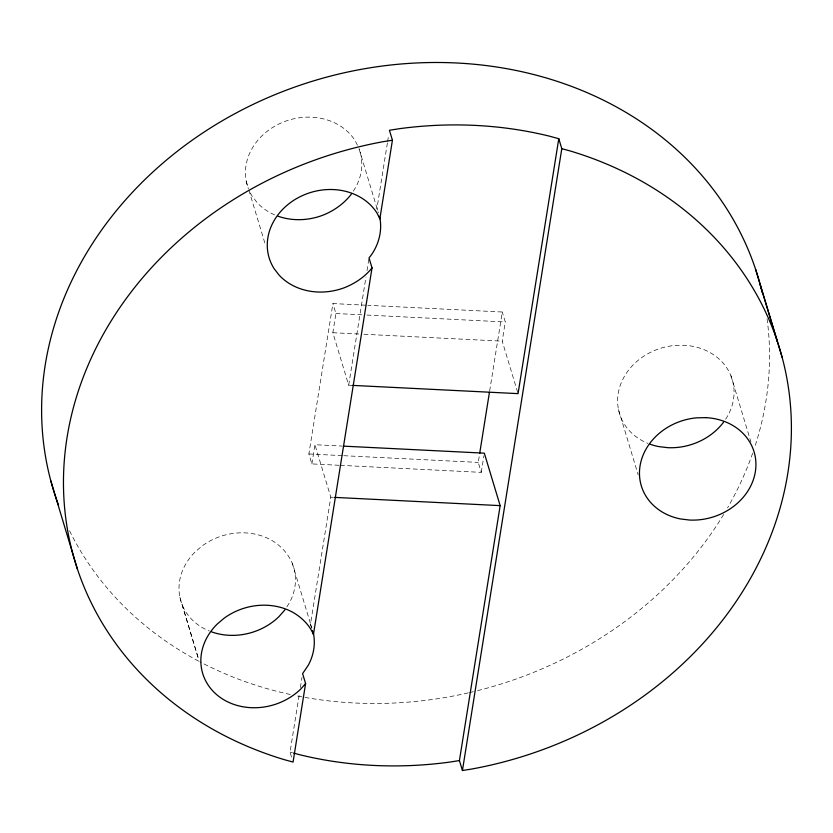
<?xml version="1.0" encoding="UTF-8"?>
<svg xmlns="http://www.w3.org/2000/svg" width="833" height="833" viewBox="0 0 833 833"><rect width="100%" height="100%" fill="white"/><g stroke="black" fill="none" stroke-linecap="round" stroke-linejoin="round"><path stroke-width="0.62" stroke-dasharray="4.17 3.12" d="M339.031 465.272L311.875 463.919L308.876 453.964L332.908 303.566L366.52 305.242M311.875 463.919L314.947 444.718L342.092 446.071M352.567 385.387L348.683 385.19L332.846 332.721L335.907 313.52L332.908 303.566M291.56 757.082L290.051 752.105L299.557 692.608M300.369 687.537L301.994 677.406M311.584 628.186L310.449 624.448L330.784 497.186L314.947 444.718M348.683 385.19L365.968 277.014M366.989 270.652L368.821 259.198M387.397 142.932L376.88 208.76L377.588 210.145M387.595 141.662L388.605 135.331M340.322 465.335L481.245 472.363L478.246 462.409L479.673 453.485M489.648 391.031L502.278 312.011L367.811 305.305M481.245 472.363L483.911 455.724M517.689 392.416L502.216 341.166L505.277 321.965L502.278 312.011M353.307 191.101C361.709 178.96 364.333 162.727 359.065 148.795M286.854 606.82L289.53 602.644A58.883 50.532 -16.8 0 0 292.31 563.41C288.093 553.299 280.232 545.063 270.694 539.774A58.883 50.532 -16.8 0 0 202.242 545.854L195.391 551.665A58.883 50.532 -16.8 0 0 209.312 631.018M335.907 313.52L361.772 314.801M366.936 315.061L505.277 321.965M332.846 332.721L358.7 334.002M363.875 334.262L502.216 341.166M308.876 453.964L342.488 455.641M343.779 455.703L478.246 462.409M330.784 497.186L333.377 497.311M290.051 752.105L292.414 752.751M357.44 145.202L355.108 140.642A58.883 50.532 -16.8 0 0 281.096 122.982A58.883 50.532 -16.8 0 0 248.151 188.029M310.449 624.448L311.157 625.833A58.883 50.532 -16.8 0 1 311.948 627.957M730.937 375.787L750.929 442.031M618.482 409.555L638.161 474.81M359.106 148.951L378.38 212.842M246.287 181.49L248.505 188.852M248.88 190.08L265.602 245.516M292.31 563.41L311.594 627.311M179.866 597.178L198.754 659.736M182.135 604.768L198.806 659.975M767.068 318.789A368.051 315.811 -16.8 0 1 754.677 447.279M752.688 453.142A368.051 315.811 -16.8 0 1 727.563 507.849M723.679 514.44A368.051 315.811 -16.8 0 1 474.55 691.4M473.3 691.702A368.051 315.811 -16.8 0 1 469.552 692.587M468.302 692.879A368.051 315.811 -16.8 0 1 295.059 695.503M290.228 694.483A368.051 315.811 -16.8 0 1 199.764 661.735M198.65 661.142A368.051 315.811 -16.8 0 1 68.473 528.57M274.588 214.852A58.883 50.532 -16.8 0 1 257.095 202.575L252.191 196.172A58.883 50.532 -16.8 0 1 249.952 192.194M725.647 419.238A58.883 50.532 -16.8 0 0 684.028 345.268L674.907 345.445A58.883 50.532 -16.8 0 0 619.304 388.449A58.883 50.532 -16.8 0 0 647.928 443.395"/><path stroke-width="1.25" d="M313.437 633.424A58.883 50.532 -16.8 0 1 308.377 665.067L302.598 673.616L305.596 683.56L293.06 762.06L284.771 759.8A368.051 315.811 -16.8 0 1 67.067 437.387A368.051 315.811 -16.8 0 1 383.544 141.62L392.426 140.215L389.417 130.271L399.517 128.678A368.051 315.811 -16.8 0 1 549.364 136.143L558.787 138.715L561.796 148.67L462.43 770.515L471.301 769.109A368.051 315.811 -16.8 0 0 787.789 473.342A368.051 315.811 -16.8 0 0 570.084 150.929L561.796 148.67M305.596 683.56L300.911 688.891A58.883 50.532 -16.8 0 1 218.569 696.201A58.883 50.532 -16.8 0 1 217.236 624.042L224.098 618.232A58.883 50.532 -16.8 0 1 292.539 612.151C301.546 617.243 309.324 624.812 313.458 634.402L372.028 267.882L369.019 257.928C378.14 246.901 382.576 231.918 379.858 217.746M372.028 267.882C364.875 276.92 355.045 283.491 344.393 287.708A58.883 50.532 -16.8 0 1 278.951 274.952L274.047 268.549A58.883 50.532 -16.8 0 1 298.235 197.671A58.883 50.532 -16.8 0 1 376.953 213.009L379.879 218.715L392.426 140.215M479.673 453.485L489.44 392.312M462.43 770.515L459.42 760.56L500.154 505.631L484.317 453.162L343.394 446.134M558.787 138.715L518.053 393.634L352.567 385.387M351.307 194.214C343.894 203.773 333.783 210.957 322.538 215.331A58.883 50.532 -16.8 0 1 278.055 216.205M284.886 609.891L279.065 616.514A58.883 50.532 -16.8 0 1 211.624 631.893M459.42 760.56L449.331 762.153A368.051 315.811 -16.8 0 1 299.484 754.677L293.591 753.074M334.668 497.384L500.154 505.631M755.583 269.257L777.428 341.634M760.321 285.094L782.177 357.472M379.13 216.226L379.879 218.715M312.333 630.675L313.458 634.402M50.823 480.88L77.417 569.095M58.529 505.121A368.051 315.811 -16.8 0 1 314.197 80.686A368.051 315.811 -16.8 0 1 762.185 292.498M723.502 422.279A58.883 50.532 -16.8 0 1 667.66 447.665L658.747 446.592A58.883 50.532 -16.8 0 1 650.25 444.27M705.874 417.645L696.763 417.822A58.883 50.532 -16.8 0 0 640.036 465.97A58.883 50.532 -16.8 0 0 680.592 518.969L689.516 520.042A58.883 50.532 -16.8 0 0 755.354 471.717A58.883 50.532 -16.8 0 0 705.874 417.645"/></g></svg>
